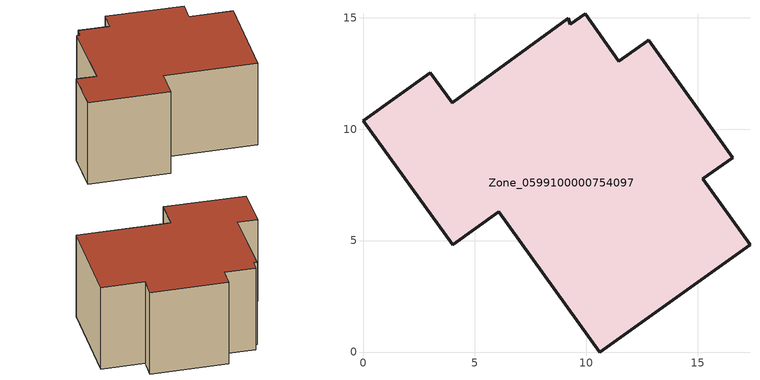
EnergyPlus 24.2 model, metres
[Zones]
Zone_0599100000754097
 floor ground (C_G): 6.07,6.29 4,4.81 0,10.37 3,12.54 3.98,11.19 9.19,14.98 9.26,14.71 9.94,15.17 11.46,13.04 12.74,13.96 12.79,13.99 16.57,8.72 15.22,7.76 17.34,4.81 10.6,0 z0
 wall outside (C_F): 4,4.81 6.07,6.29 10.6,0 17.34,4.81 15.22,7.76 16.57,8.72 12.79,13.99 12.74,13.96 11.46,13.04 9.94,15.17 9.26,14.71 9.19,14.98 3.98,11.19 3,12.54 0,10.37 4,4.81 z0:7.63
 roof outside (C_R): 9.19,14.98 3.98,11.19 3,12.54 0,10.37 4,4.81 6.07,6.29 10.6,0 17.34,4.81 15.22,7.76 16.57,8.72 12.79,13.99 12.74,13.96 11.46,13.04 9.94,15.17 9.26,14.71 z7.63
[BUILDING]
Pand.0599100000754097: North Axis=0; Terrain=City; Loads Convergence Tolerance Value=0.04; Temperature Convergence Tolerance Value=0.4; Solar Distribution=FullExterior; Maximum Number of Warmup Days=25; Minimum Number of Warmup Days=1
[Site:Location]
Rotterdam.The.Hague.AP_ZH_NLD Design_Conditions: Latitude=51.96; Longitude=4.45; Time Zone=1; Elevation=-4.5
[SITE:GROUNDTEMPERATURE:BUILDINGSURFACE]
18, 18, 18, 18, 18, 18, 18, 18, 18, 18, 18, 18
[MATERIAL] Thermal Absorptance=0.9; Solar Absorptance=0.7; Visible Absorptance=0.7
Name | Roughness | Thickness | Conductivity | Density | Specific Heat
G.D.2006-2014 | MediumSmooth | 0.15 | 0.06 | 540 | 1210
F.D.2006-2014 | Rough | 0.3 | 0.12 | 1920 | 840
R.D.2006-2014 | MediumRough | 0.2 | 0.08 | 1500 | 1000
[CONSTRUCTION]
C_G: G.D.2006-2014
C_F: F.D.2006-2014
C_R: R.D.2006-2014
[ZONE]
Zone_0599100000754097: Type=1; Multiplier=1; Ceiling Height=Autocalculate; Volume=Autocalculate; Floor Area=autocalculate; Part of Total Floor Area=Yes
[ZONEINFILTRATION:DESIGNFLOWRATE]
Infil_Zone_0599100000754097: Zone or ZoneList or Space or SpaceList=Zone_0599100000754097; Schedule=AlwaysOn; Design Flow Rate Calculation Method=Flow/Area; Flow Rate per Floor Area=0.0021; Constant Term Coefficient=1; Temperature Term Coefficient=0; Velocity Term Coefficient=0; Velocity Squared Term Coefficient=0
[HVACTEMPLATE:ZONE:IDEALLOADSAIRSYSTEM]
Zone_0599100000754097: Maximum Heating Supply Air Temperature=50; Minimum Cooling Supply Air Temperature=13; Maximum Heating Supply Air Humidity Ratio=0.0156; Minimum Cooling Supply Air Humidity Ratio=0.0077; Heating Limit=NoLimit; Cooling Limit=NoLimit; Dehumidification Control Type=ConstantSensibleHeatRatio; Cooling Sensible Heat Ratio=0.7; Dehumidification Setpoint=60; Humidification Control Type=None; Humidification Setpoint=30; Outdoor Air Method=None; Outdoor Air Flow Rate per Person=0.00944; Outdoor Air Flow Rate per Zone Floor Area=0; Outdoor Air Flow Rate per Zone=0; Demand Controlled Ventilation Type=None; Outdoor Air Economizer Type=NoEconomizer; Heat Recovery Type=None; Sensible Heat Recovery Effectiveness=0.7; Latent Heat Recovery Effectiveness=0.65
[ZONECONTROL:THERMOSTAT]
ThermostatControl_Zone_0599100000754097: Zone or ZoneList=Zone_0599100000754097; Control Type Schedule=DualSetpointControlType; Control 1=Thermostat_Zone_0599100000754097; Temperature Difference Between Cutout And Setpoint=0
[THERMOSTATSETPOINT:DUALSETPOINT]
Thermostat_Zone_0599100000754097: Heating Setpoint Temperature Schedule=HeatingSetpoint_Zone_0599100000754097; Cooling Setpoint Temperature Schedule=CoolingSetpoint_Zone_0599100000754097
[SCHEDULE:COMPACT]
HeatingSetpoint_Zone_0599100000754097: Through: 12/31, For: AllDays, Until: 24:00, 21
CoolingSetpoint_Zone_0599100000754097: Through: 12/31, For: AllDays, Until: 24:00, 24
DualSetpointControlType: Through: 12/31, For: AllDays, Until: 24:00, 4
AlwaysOn: Through: 12/31, For: AllDays, Until: 24:00, 1
